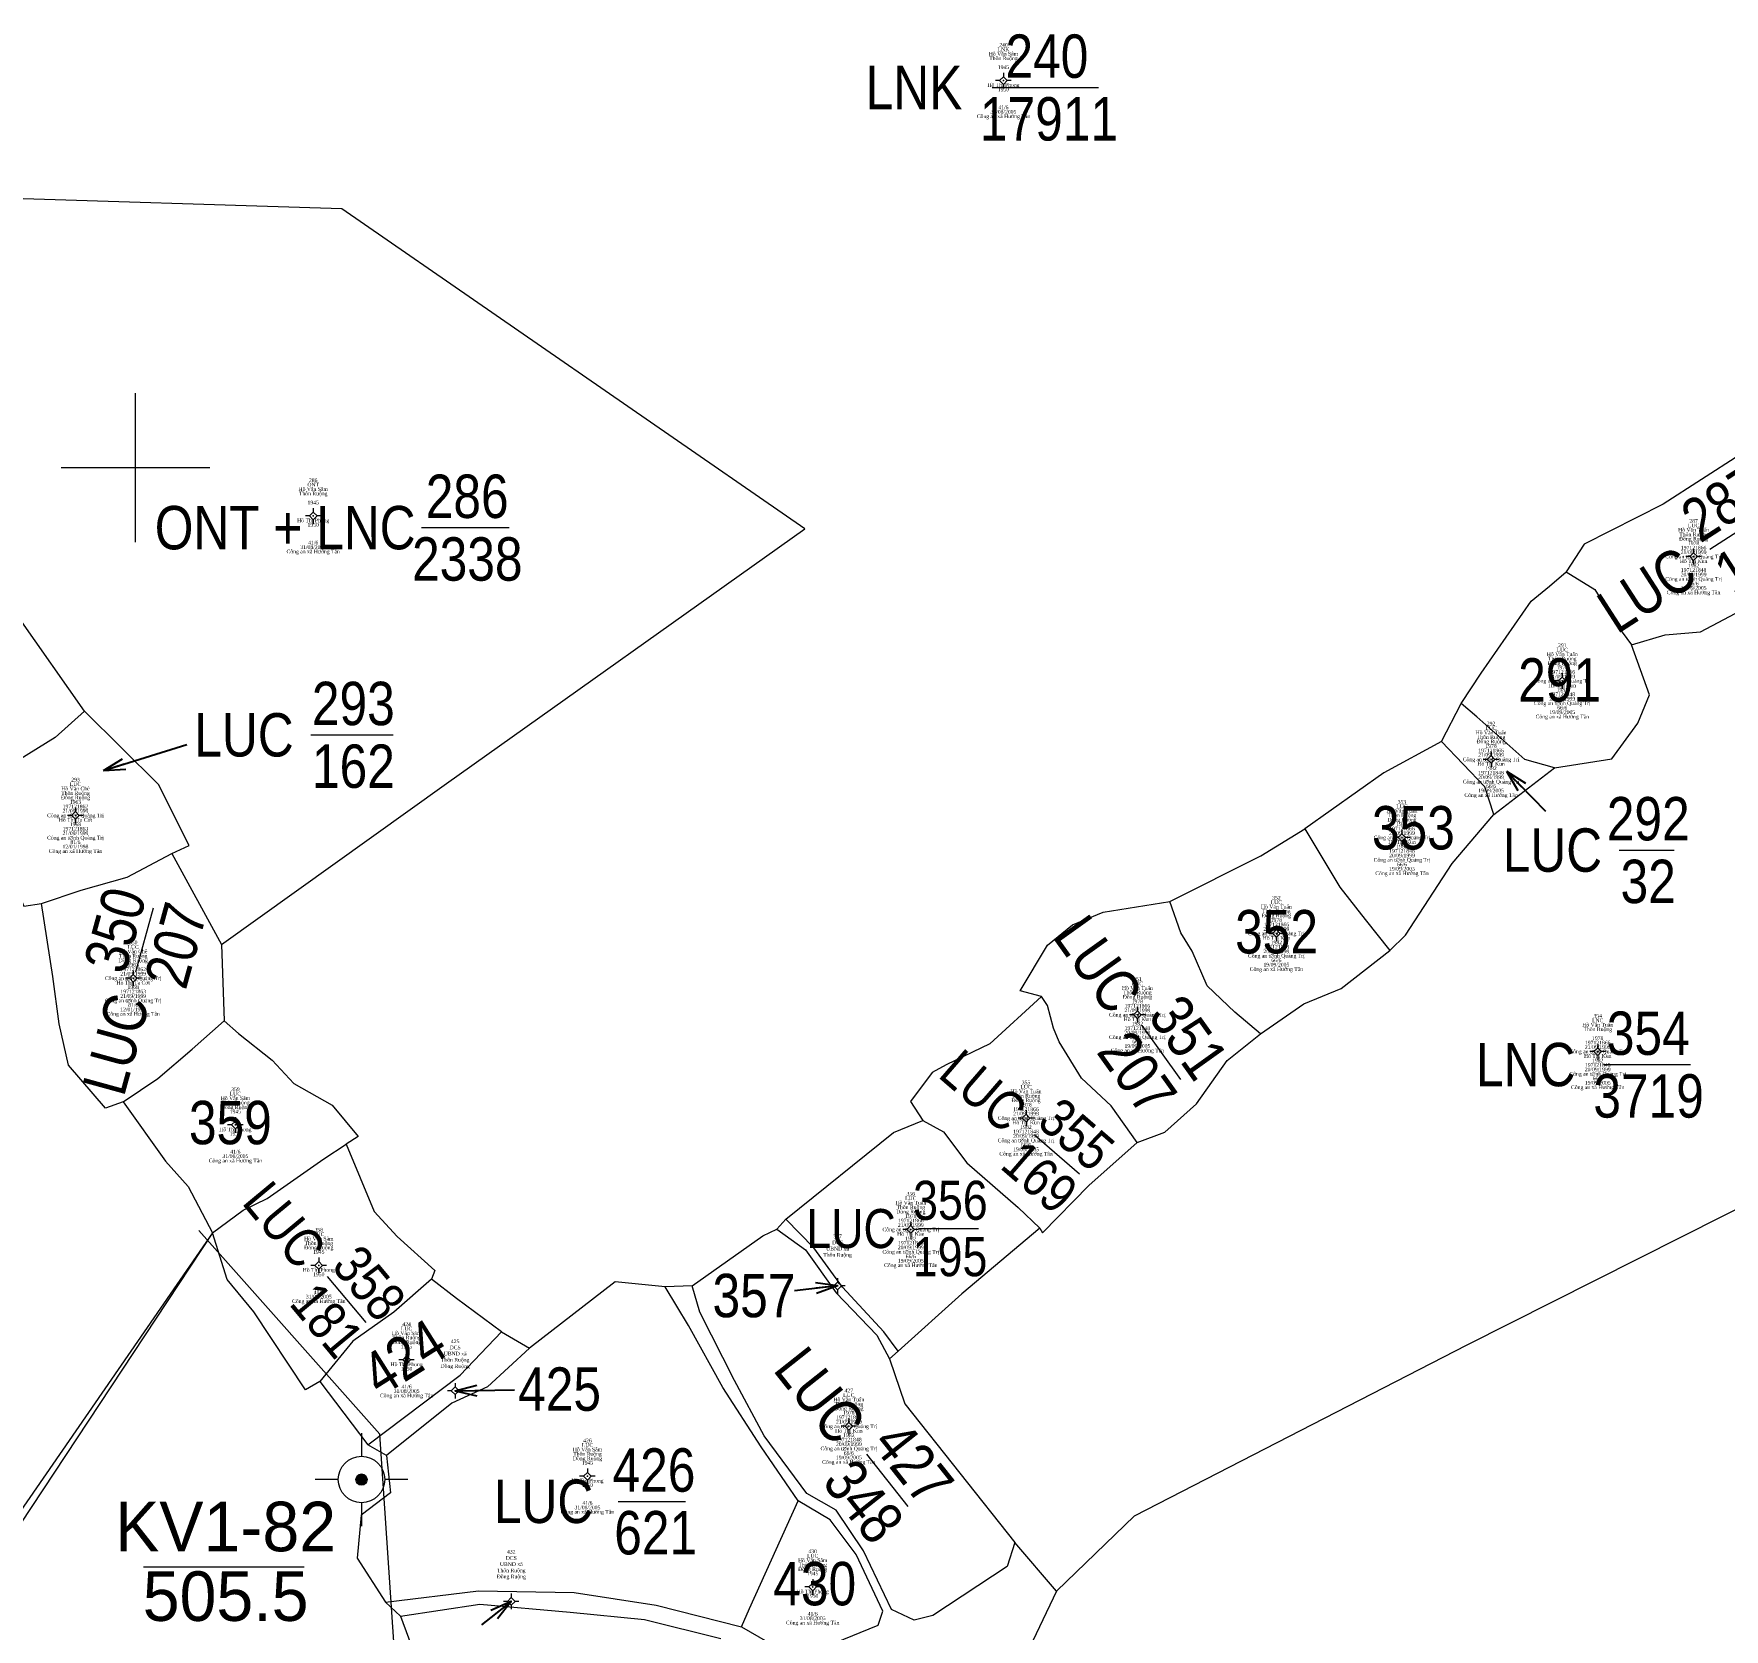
# Model space of a CAD drawing. Header units: metres. Extents: x 545779 to 547235, y 1841259 to 1843294.
# Drawn here: x 546791.8 to 546928.2, y 1842506.3 to 1842635 of the extents above; entities that cross this region are included whole.
import ezdxf
from ezdxf.enums import TextEntityAlignment as Align

# ---------------------------------------------------------------- set-up
doc = ezdxf.new("R2010")
doc.units = ezdxf.units.M
doc.header["$MEASUREMENT"] = 0
for name, color, linetype, lineweight in [('Level 10', 7, 'Continuous', 0), ('Level 11', 7, 'Continuous', 0), ('Level 13', 7, 'Continuous', 0), ('Level 15', 7, 'Continuous', 0), ('Level 55', 7, 'Continuous', 0), ('Level 60', 7, 'Continuous', 0), ('Level 8', 7, 'Continuous', 0)]:
    doc.layers.add(name, color=color, linetype=linetype, lineweight=lineweight)
doc.styles.add('Style-univcd', font='univcd.shx')
doc.styles.add('Style-vnarialNarrowI', font='vnarialNarrowI.shx')
doc.styles.add('Style-Vntimei', font='Vntimei.shx')
doc.dimstyles.get("Standard").update_dxf_attribs({"dimtxt": 0.18, "dimasz": 0.18, "dimexe": 0.18, "dimexo": 0.0625, "dimgap": 0.09, "dimtad": 0, "dimtih": 1, "dimtoh": 1, "dimdec": 4, "dimzin": 0, "dimdsep": 46, "dimtxsty": 'Standard', "dimcen": 0.09, "dimadec": 0, "dimazin": 0, "dimtfac": 1, "dimtdec": 4, "dimtofl": 0, "dimtmove": 0, "dimatfit": 3, "dimfxl": 1, "dimtolj": 1, "dimtzin": 0, "dimarcsym": 0})

# ---------------------------------------------------------------- blocks, each defined once
blk = doc.blocks.new('DKCDV')
at = {"layer": 'Level 8', "linetype": 'Continuous', "lineweight": 0}
h = blk.add_hatch(color=7, dxfattribs=at)
edge = h.paths.add_edge_path()
edge.add_arc((-0.0025, 0), 1.500009, 0, 360)
at = {"layer": 'Level 8', "color": 1, "linetype": 'Continuous', "lineweight": 0}
for p, q in [((0, 12.500078), (0, 6.266706)), ((-6.233372, 0), (-12.500078, 0)), ((12.500078, 0), (6.266706, 0)), ((0, -6.266706), (0, -12.500078))]:
    blk.add_line(p, q, dxfattribs=at)
for radius in [6.250039, 1.500009]:
    blk.add_circle((-0.0025, 0), radius, dxfattribs=at)
blk = doc.blocks.new('N_THUA_345')
at = {"layer": 'Level 13', "color": 230, "linetype": 'Continuous', "lineweight": 13, "flags": 128}
blk.add_lwpolyline([(-2.43, 0), (6.15, 0)], dxfattribs=at)
at = {"layer": 'Level 13', "color": 230, "linetype": 'Continuous', "lineweight": 0, "style": 'Style-vnarialNarrowI'}
blk.add_text('240', height=3.49998, dxfattribs=at).set_placement((1.994692, 0.78), align=Align.CENTER)
blk.add_text('LNK ', height=3.49998, dxfattribs=at).set_placement((-3.719752, -0.00001), align=Align.MIDDLE_RIGHT)
blk.add_text('17911', height=3.49998, dxfattribs=at).set_placement((2.164396, -0.78002), align=Align.TOP_CENTER)
blk = doc.blocks.new('N_THUA_403')
at = {"layer": 'Level 13', "color": 230, "linetype": 'Continuous', "lineweight": 13, "flags": 128}
blk.add_lwpolyline([(-2.834778, -0.004937), (2.532546, -0.002503)], dxfattribs=at)
at = {"layer": 'Level 13', "color": 230, "linetype": 'Continuous', "lineweight": 0, "style": 'Style-vnarialNarrowI'}
blk.add_text('287', height=3.499978, rotation=359.999888, dxfattribs=at).set_placement((0.093326, 0.778163), align=Align.CENTER)
blk.add_text('LUC ', height=3.499978, rotation=359.999888, dxfattribs=at).set_placement((-3.772028, 0.00023), align=Align.MIDDLE_RIGHT)
blk.add_text('166', height=3.499978, rotation=359.999888, dxfattribs=at).set_placement((0.017831, -0.78695), align=Align.TOP_CENTER)
blk = doc.blocks.new('N_THUA_409')
at = {"layer": 'Level 13', "color": 230, "linetype": 'Continuous', "lineweight": 0, "style": 'Style-vnarialNarrowI'}
blk.add_text('291', height=3.49998, dxfattribs=at).set_placement((0.304692, -0.00001), align=Align.MIDDLE_CENTER)
blk = doc.blocks.new('N_THUA_410')
at = {"layer": 'Level 13', "color": 230, "linetype": 'Continuous', "lineweight": 13, "flags": 128}
blk.add_lwpolyline([(0, 0), (4.43, 0)], dxfattribs=at)
at = {"layer": 'Level 13', "color": 230, "linetype": 'Continuous', "lineweight": 0, "style": 'Style-vnarialNarrowI'}
blk.add_text('292', height=3.49998, dxfattribs=at).set_placement((2.337816, 0.78), align=Align.CENTER)
blk.add_text('292', height=3.49998, dxfattribs=at).set_placement((2.337816, 0.78), align=Align.CENTER)
blk.add_text('LUC ', height=3.49998, dxfattribs=at).set_placement((-0.271418, -0.00001), align=Align.MIDDLE_RIGHT)
blk.add_text('32', height=3.49998, dxfattribs=at).set_placement((2.332964, -0.78002), align=Align.TOP_CENTER)
blk = doc.blocks.new('TerminatorOpen_0.5')
at = {"color": 0, "linetype": 'ByBlock', "lineweight": -2}
for q in [(-1, 0.25), (-1, 0), (-1, -0.25)]:
    blk.add_line((0, 0), q, dxfattribs=at)
blk = doc.blocks.new('N_THUA_411')
at = {"layer": 'Level 13', "color": 230, "linetype": 'Continuous', "lineweight": 13, "flags": 128}
blk.add_lwpolyline([(0, 0), (6.64, 0)], dxfattribs=at)
at = {"layer": 'Level 13', "color": 230, "linetype": 'Continuous', "lineweight": 0, "style": 'Style-vnarialNarrowI'}
blk.add_text('293', height=3.49998, dxfattribs=at).set_placement((3.419485, 0.77), align=Align.CENTER)
blk.add_text('293', height=3.49998, dxfattribs=at).set_placement((3.419485, 0.77), align=Align.CENTER)
blk.add_text('LUC ', height=3.49998, dxfattribs=at).set_placement((-0.281418, -0.01001), align=Align.MIDDLE_RIGHT)
blk.add_text('162', height=3.49998, dxfattribs=at).set_placement((3.427816, -0.79002), align=Align.TOP_CENTER)
blk = doc.blocks.new('N_THUA_487')
at = {"layer": 'Level 13', "color": 230, "linetype": 'Continuous', "lineweight": 13, "flags": 128}
blk.add_lwpolyline([(-2.821511, 0.001788), (2.53032, 0.00109)], dxfattribs=at)
at = {"layer": 'Level 13', "color": 230, "linetype": 'Continuous', "lineweight": 0, "style": 'Style-vnarialNarrowI'}
blk.add_text('350', height=3.499986, rotation=0.000002, dxfattribs=at).set_placement((-0.006121, 0.780113), align=Align.CENTER)
blk.add_text('LUC ', height=3.499986, rotation=0.000002, dxfattribs=at).set_placement((-3.762984, -0.000646), align=Align.MIDDLE_RIGHT)
blk.add_text('207', height=3.499986, rotation=0.000002, dxfattribs=at).set_placement((0.089421, -0.781508), align=Align.TOP_CENTER)
blk = doc.blocks.new('N_THUA_488')
at = {"layer": 'Level 13', "color": 230, "linetype": 'Continuous', "lineweight": 13, "flags": 128}
blk.add_lwpolyline([(-2.824812, 0.002325), (2.530706, -0.001162)], dxfattribs=at)
at = {"layer": 'Level 13', "color": 230, "linetype": 'Continuous', "lineweight": 0, "style": 'Style-vnarialNarrowI'}
blk.add_text('351', height=3.499973, rotation=360, dxfattribs=at).set_placement((0.155584, 0.783507), align=Align.CENTER)
blk.add_text('LUC ', height=3.499973, rotation=360, dxfattribs=at).set_placement((-3.774162, 0.006275), align=Align.MIDDLE_RIGHT)
blk.add_text('207', height=3.499973, rotation=360, dxfattribs=at).set_placement((0.093707, -0.774444), align=Align.TOP_CENTER)
blk = doc.blocks.new('N_THUA_490')
at = {"layer": 'Level 13', "color": 230, "linetype": 'Continuous', "lineweight": 0, "style": 'Style-vnarialNarrowI'}
blk.add_text('352', height=3.49998, dxfattribs=at).set_placement((0.117816, -0.00001), align=Align.MIDDLE_CENTER)
blk = doc.blocks.new('N_THUA_492')
at = {"layer": 'Level 13', "color": 230, "linetype": 'Continuous', "lineweight": 0, "style": 'Style-vnarialNarrowI'}
blk.add_text('353', height=3.49998, dxfattribs=at).set_placement((0.109485, -0.00001), align=Align.MIDDLE_CENTER)
blk = doc.blocks.new('N_THUA_493')
at = {"layer": 'Level 13', "color": 230, "linetype": 'Continuous', "lineweight": 13, "flags": 128}
blk.add_lwpolyline([(-2.62, 0), (4.4, 0)], dxfattribs=at)
at = {"layer": 'Level 13', "color": 230, "linetype": 'Continuous', "lineweight": 0, "style": 'Style-vnarialNarrowI'}
blk.add_text('354', height=3.49998, dxfattribs=at).set_placement((0.997401, 0.78), align=Align.CENTER)
blk.add_text('LNC ', height=3.49998, dxfattribs=at).set_placement((-3.771418, -0.00001), align=Align.MIDDLE_RIGHT)
blk.add_text('3719', height=3.49998, dxfattribs=at).set_placement((1.028142, -0.78002), align=Align.TOP_CENTER)
blk = doc.blocks.new('N_THUA_494')
at = {"layer": 'Level 13', "color": 230, "linetype": 'Continuous', "lineweight": 13, "flags": 128}
blk.add_lwpolyline([(-2.851473, 0.000974), (2.497139, 0.000966)], dxfattribs=at)
at = {"layer": 'Level 13', "color": 230, "linetype": 'Continuous', "lineweight": 0, "style": 'Style-vnarialNarrowI'}
blk.add_text('355', height=3.499674, rotation=359.999918, dxfattribs=at).set_placement((-0.033462, 0.781214), align=Align.CENTER)
blk.add_text('LUC ', height=3.499674, rotation=359.999918, dxfattribs=at).set_placement((-3.786368, -0.001144), align=Align.MIDDLE_RIGHT)
blk.add_text('169', height=3.499674, rotation=359.999918, dxfattribs=at).set_placement((-0.021625, -0.789007), align=Align.TOP_CENTER)
blk = doc.blocks.new('N_THUA_495')
at = {"layer": 'Level 13', "color": 230, "linetype": 'Continuous', "lineweight": 13, "flags": 128}
blk.add_lwpolyline([(-2.833336, 0), (2.533336, 0)], dxfattribs=at)
at = {"layer": 'Level 13', "color": 230, "linetype": 'Continuous', "lineweight": 0, "style": 'Style-vnarialNarrowI'}
blk.add_text('356', height=3.499937, dxfattribs=at).set_placement((0.018732, 0.777779), align=Align.CENTER)
blk.add_text('LUC ', height=3.499937, dxfattribs=at).set_placement((-3.769311, -0.005589), align=Align.MIDDLE_RIGHT)
blk.add_text('195', height=3.499937, dxfattribs=at).set_placement((-0.010104, -0.777845), align=Align.TOP_CENTER)
blk = doc.blocks.new('N_THUA_497')
at = {"layer": 'Level 13', "color": 230, "linetype": 'Continuous', "lineweight": 0, "style": 'Style-vnarialNarrowI'}
blk.add_text('357', height=3.49998, dxfattribs=at).set_placement((0.239274, -0.00001), align=Align.MIDDLE_CENTER)
blk = doc.blocks.new('N_THUA_498')
at = {"layer": 'Level 13', "color": 230, "linetype": 'Continuous', "lineweight": 13, "flags": 128}
blk.add_lwpolyline([(-2.879404, -0.004669), (2.509531, -0.005706)], dxfattribs=at)
at = {"layer": 'Level 13', "color": 230, "linetype": 'Continuous', "lineweight": 0, "style": 'Style-vnarialNarrowI'}
blk.add_text('358', height=3.499933, rotation=359.999764, dxfattribs=at).set_placement((-0.015211, 0.774216), align=Align.CENTER)
blk.add_text('LUC ', height=3.499933, rotation=359.999764, dxfattribs=at).set_placement((-3.77013, -0.002257), align=Align.MIDDLE_RIGHT)
blk.add_text('181', height=3.499933, rotation=359.999764, dxfattribs=at).set_placement((0.124838, -0.783115), align=Align.TOP_CENTER)
blk = doc.blocks.new('N_THUA_500')
at = {"layer": 'Level 13', "color": 230, "linetype": 'Continuous', "lineweight": 0, "style": 'Style-vnarialNarrowI'}
blk.add_text('359', height=3.49998, dxfattribs=at).set_placement((0.14329, -0.00001), align=Align.MIDDLE_CENTER)
blk = doc.blocks.new('N_THUA_589')
at = {"layer": 'Level 13', "color": 230, "linetype": 'Continuous', "lineweight": 0, "style": 'Style-vnarialNarrowI'}
blk.add_text('424', height=3.49998, rotation=32.267189, dxfattribs=at).set_placement((0.090013, 0.058161), align=Align.MIDDLE_CENTER)
blk = doc.blocks.new('N_THUA_591')
at = {"layer": 'Level 13', "color": 230, "linetype": 'Continuous', "lineweight": 0, "style": 'Style-vnarialNarrowI'}
blk.add_text('425', height=3.49998, dxfattribs=at).set_placement((0.138831, -0.00001), align=Align.MIDDLE_CENTER)
blk = doc.blocks.new('N_THUA_592')
at = {"layer": 'Level 13', "color": 230, "linetype": 'Continuous', "lineweight": 13, "flags": 128}
blk.add_lwpolyline([(-2.87, 0), (2.57, 0)], dxfattribs=at)
at = {"layer": 'Level 13', "color": 230, "linetype": 'Continuous', "lineweight": 0, "style": 'Style-vnarialNarrowI'}
blk.add_text('426', height=3.49998, dxfattribs=at).set_placement((0.018779, 0.78), align=Align.CENTER)
blk.add_text('LUC ', height=3.49998, dxfattribs=at).set_placement((-3.771418, -0.00001), align=Align.MIDDLE_RIGHT)
blk.add_text('621', height=3.49998, dxfattribs=at).set_placement((0.154692, -0.78002), align=Align.TOP_CENTER)
blk = doc.blocks.new('N_THUA_593')
at = {"layer": 'Level 13', "color": 230, "linetype": 'Continuous', "lineweight": 13, "flags": 128}
blk.add_lwpolyline([(-2.833014, -0.001438), (2.540958, 0.003125)], dxfattribs=at)
at = {"layer": 'Level 13', "color": 230, "linetype": 'Continuous', "lineweight": 0, "style": 'Style-vnarialNarrowI'}
blk.add_text('427', height=3.499854, rotation=359.999917, dxfattribs=at).set_placement((0.09637, 0.776189), align=Align.CENTER)
blk.add_text('LUC ', height=3.499854, rotation=359.999917, dxfattribs=at).set_placement((-3.767924, 0.001781), align=Align.MIDDLE_RIGHT)
blk.add_text('348', height=3.499854, rotation=359.999917, dxfattribs=at).set_placement((0.020211, -0.782355), align=Align.TOP_CENTER)
blk = doc.blocks.new('N_THUA_597')
at = {"layer": 'Level 13', "color": 230, "linetype": 'Continuous', "lineweight": 0, "style": 'Style-vnarialNarrowI'}
blk.add_text('430', height=3.49998, dxfattribs=at).set_placement((0.134692, -0.00001), align=Align.MIDDLE_CENTER)
blk = doc.blocks.new('CENTRD')
at = {"layer": 'Level 11', "linetype": 'Continuous', "lineweight": 0}
h = blk.add_hatch(color=3, dxfattribs=at)
edge = h.paths.add_edge_path()
edge.add_arc((-0.0025, 0), 1.500056, 0, 360)
at = {"layer": 'Level 11', "color": 3, "linetype": 'Continuous', "lineweight": 0}
for p, q in [((-6.200231, 0), (-12.600469, 0)), ((0, 6.200231), (-6.200231, 0)), ((-6.200231, 0), (0, -6.200231)), ((0, 12.600469), (0, 6.200231)), ((6.200231, 0), (0, 6.200231)), ((0, -6.200231), (6.200231, 0)), ((12.400462, 0), (6.200231, 0)), ((0, -6.200231), (0, -12.600469))]:
    blk.add_line(p, q, dxfattribs=at)

msp = doc.modelspace()

# ---------------------------------------------------------------- linework, layer by layer
at = {"layer": 'Level 10', "color": 7, "linetype": 'Continuous', "lineweight": 0, "flags": 128}
for points in [[(546806.93, 1842561.53), (546825.1, 1842574.5), (546854.03, 1842595.06), (546816.64, 1842620.88), (546787.48, 1842621.8)], [(546929.5, 1842601.04), (546923.31, 1842597.05), (546916.94, 1842593.83), (546915.48, 1842591.59)], [(546920.76, 1842585.71), (546923.48, 1842586.5), (546926.32, 1842586.74), (546930.1, 1842588.73), (546935.44, 1842592.94)], [(546907.02, 1842580.98), (546908.61, 1842583.42), (546912.67, 1842589.22), (546914.14, 1842590.44), (546915.48, 1842591.59)], [(546915.48, 1842591.59), (546917.79, 1842590.17), (546919.64, 1842587.24), (546920.76, 1842585.71)], [(546795.89, 1842580.35), (546790.63, 1842587.83)], [(546914.54, 1842575.77), (546919.16, 1842576.51), (546921.26, 1842579.38), (546922.21, 1842581.67), (546920.76, 1842585.71)], [(546795.89, 1842580.35), (546793.52, 1842578.22), (546787.45, 1842574.49), (546786.23, 1842573.41)], [(546802.92, 1842568.85), (546804.32, 1842569.51), (546801.86, 1842574.44), (546795.89, 1842580.35)], [(546905.41, 1842577.9), (546907.02, 1842580.98)], [(546914.54, 1842575.77), (546912.15, 1842576.45), (546908.28, 1842579.89), (546907.02, 1842580.98)], [(546905.41, 1842577.9), (546900.76, 1842575.37), (546894.39, 1842570.84)], [(546909.64, 1842572), (546908.93, 1842574.23), (546905.41, 1842577.9)], [(546909.64, 1842572), (546914.54, 1842575.77)], [(546786.23, 1842573.41), (546789.46, 1842568.18), (546790.97, 1842564.61), (546792.4, 1842564.82)], [(546901.25, 1842561.04), (546902.52, 1842562.28), (546906.28, 1842568.05), (546909.64, 1842572)], [(546883.5, 1842565), (546890.84, 1842568.68), (546894.39, 1842570.84)], [(546894.39, 1842570.84), (546897.21, 1842566.14), (546899.25, 1842563.53), (546901.25, 1842561.04)], [(546792.4, 1842564.82), (546795.6, 1842565.9), (546799.33, 1842566.96), (546802.92, 1842568.85)], [(546802.92, 1842568.85), (546806.93, 1842561.53)], [(546873.13, 1842557.32), (546871.42, 1842557.79), (546873.61, 1842561.46), (546875.62, 1842563.1), (546878.1, 1842564.12), (546883.5, 1842565)], [(546890.82, 1842554.32), (546888.75, 1842556.05), (546886.51, 1842558.18), (546885.29, 1842560.98), (546884.37, 1842562.46), (546883.5, 1842565)], [(546799.01, 1842548.83), (546797.57, 1842548.32), (546794.58, 1842551.77), (546793.84, 1842555.12), (546793.32, 1842558.94), (546792.4, 1842564.82)], [(546806.93, 1842561.53), (546807.15, 1842555.36)], [(546890.82, 1842554.32), (546894.31, 1842556.72), (546897.32, 1842557.96), (546901.25, 1842561.04)], [(546873.13, 1842557.32), (546868.97, 1842553.49), (546865.43, 1842551.82), (546864.31, 1842551.18), (546862.56, 1842548.85), (546863.54, 1842547.32)], [(546880.85, 1842545.55), (546878.75, 1842548.49), (546876.35, 1842550.74), (546874.55, 1842553.66), (546874.1, 1842554.76), (546873.61, 1842556.59), (546873.13, 1842557.32)], [(546799.01, 1842548.83), (546801.81, 1842550.7), (546804.57, 1842553.08), (546807.15, 1842555.36)], [(546807.15, 1842555.36), (546808.3, 1842554.34), (546811.04, 1842552.18), (546812.79, 1842550.29), (546815.88, 1842548.56), (546817.96, 1842546.03), (546817.01, 1842545.4)], [(546874.35, 1842509.34), (546880.63, 1842515.42), (546907.48, 1842529.2), (546931.69, 1842541.41), (546973.04, 1842554.81)], [(546880.85, 1842545.55), (546883.09, 1842546.37), (546885.65, 1842548.65), (546888.13, 1842552.16), (546890.82, 1842554.32)], [(546799.01, 1842548.83), (546802.41, 1842544.02), (546804.25, 1842542), (546806.22, 1842538.25)], [(546852.5, 1842539.36), (546861.19, 1842546.34), (546863.54, 1842547.32)], [(546863.54, 1842547.32), (546865.21, 1842546.4), (546867.09, 1842543.89), (546871.25, 1842540.29), (546873, 1842538.63)], [(546806.22, 1842538.25), (546808.69, 1842540.07), (546810.62, 1842541.03), (546815.2, 1842544.21), (546817.01, 1842545.4)], [(546817.01, 1842545.4), (546819.26, 1842539.97), (546821.11, 1842537.95), (546824.16, 1842535.22), (546823.88, 1842534.52)], [(546873, 1842538.63), (546873.22, 1842538.24), (546876.96, 1842542.06), (546880.85, 1842545.55)], [(546852.5, 1842539.36), (546851.77, 1842538.54)], [(546861.55, 1842528.69), (546860.41, 1842530.25), (546857.06, 1842533.86), (546854.76, 1842537.03), (546852.5, 1842539.36)], [(546806.22, 1842538.25), (546788.57, 1842512.73), (546780.63, 1842499.54)], [(546814.88, 1842526.25), (546813.71, 1842525.59), (546809.56, 1842531.87), (546807.39, 1842534.48), (546806.22, 1842538.25)], [(546844.94, 1842533.96), (546850.64, 1842538.02), (546851.77, 1842538.54)], [(546851.77, 1842538.54), (546854.07, 1842536.87), (546856.55, 1842533.42), (546859.83, 1842529.99), (546860.85, 1842528.08)], [(546873, 1842538.63), (546866.7, 1842533.32), (546861.55, 1842528.69)], [(546823.88, 1842534.52), (546820.84, 1842531.86), (546817.54, 1842529.51), (546814.88, 1842526.25)], [(546829.55, 1842530.25), (546825.92, 1842532.95), (546823.88, 1842534.52)], [(546842.75, 1842533.88), (546838.72, 1842534.3), (546831.81, 1842528.95)], [(546844.94, 1842533.96), (546842.75, 1842533.88)], [(546853.5, 1842516.61), (546850.49, 1842520.97), (546847.4, 1842525.77), (546844.63, 1842530.78), (546842.75, 1842533.88)], [(546870.98, 1842513.25), (546870.36, 1842511.31), (546864.37, 1842507.36), (546862.85, 1842506.98), (546861.01, 1842507.85), (546858.75, 1842512.59), (546856.55, 1842515.87), (546854.2, 1842517.22), (546850.75, 1842521.88), (546848.34, 1842526.34), (546845.55, 1842531.84), (546844.94, 1842533.96)], [(546818.74, 1842521.14), (546826.2, 1842526.75), (546829.55, 1842530.25)], [(546829.55, 1842530.25), (546831.81, 1842528.95)], [(546831.81, 1842528.95), (546828.42, 1842525.82), (546825.52, 1842524.49), (546820.26, 1842520.28)], [(546861.55, 1842528.69), (546860.85, 1842528.08)], [(546860.85, 1842528.08), (546862.11, 1842524.45), (546870.98, 1842513.25)], [(546814.88, 1842526.25), (546818.74, 1842521.14)], [(546820.26, 1842520.28), (546820.59, 1842517.27), (546818.2, 1842515.47), (546817.88, 1842512), (546820.17, 1842508.45)], [(546820.26, 1842520.28), (546818.74, 1842521.14)], [(546848.91, 1842506.44), (546849.55, 1842507.92), (546853.5, 1842516.61)], [(546848.91, 1842506.44), (546851.01, 1842505.23), (546856.44, 1842505.17), (546859.95, 1842506.6), (546860.31, 1842507.72), (546858.16, 1842512.28), (546856.08, 1842515.08), (546853.5, 1842516.61)], [(546874.35, 1842509.34), (546870.98, 1842513.25)], [(546820.17, 1842508.45), (546827.69, 1842509.36), (546835.41, 1842509.23), (546842.02, 1842508.19), (546848.91, 1842506.44)], [(546874.35, 1842509.34), (546868.84, 1842497.81)], [(546821.38, 1842507.32), (546820.17, 1842508.45)], [(546821.38, 1842507.32), (546827.79, 1842508.27), (546835.08, 1842507.64), (546841.08, 1842507.04), (546847.24, 1842505.51)], [(546821.38, 1842507.32), (546822.49, 1842504.32), (546822.41, 1842501.05), (546819.84, 1842499.26), (546823.99, 1842489.44)]]:
    msp.add_lwpolyline(points, dxfattribs=at)
at = {"layer": 'Level 13', "color": 230, "linetype": 'Continuous', "lineweight": 13, "flags": 128}
msp.add_lwpolyline([(546823.07, 1842595.16), (546830.15, 1842595.16)], dxfattribs=at)
at = {"layer": 'Level 55', "color": 1, "linetype": 'Continuous', "lineweight": 0, "flags": 128}
msp.add_lwpolyline([(546806.22, 1842538.25), (546780.63, 1842499.54), (546788.69, 1842486.46), (546803.7, 1842469.61), (546821.96, 1842488.9), (546819.73, 1842521.99), (546805.12, 1842538.43)], dxfattribs=at)
at = {"layer": 'Level 60', "color": 7, "linetype": 'Continuous', "lineweight": 0, "flags": 128}
for points in [[(546800, 1842594), (546800, 1842606)], [(546794, 1842600), (546806, 1842600)]]:
    msp.add_lwpolyline(points, dxfattribs=at)
at = {"layer": 'Level 8', "color": 5, "linetype": 'Continuous', "lineweight": 13}
msp.add_line((546800.63, 1842511.3), (546813.6, 1842511.3), dxfattribs=at)

# ---------------------------------------------------------------- block references
at = {"layer": 'Level 11', "color": 3, "linetype": 'Continuous', "lineweight": 0, "xscale": 0.049998, "yscale": 0.049998, "zscale": 0.049998}
for p in [(546870.06, 1842631.24), (546814.34, 1842596.11), (546925.77, 1842592.82), (546915.17, 1842582.79), (546909.42, 1842576.46), (546795.15, 1842571.94), (546902.23, 1842570.15), (546892.09, 1842562.41), (546799.81, 1842558.8), (546880.87, 1842555.85), (546918.03, 1842552.88), (546808.06, 1842546.96), (546871.88, 1842547.51), (546862.58, 1842538.52), (546814.79, 1842535.62), (546856.67, 1842533.97), (546821.88, 1842528), (546825.8, 1842525.5), (546857.58, 1842522.64), (546836.48, 1842518.61), (546854.66, 1842509.67), (546830.33, 1842508.51)]:
    msp.add_blockref('CENTRD', p, dxfattribs=at)
at = {"layer": 'Level 13', "color": 230, "linetype": 'Continuous', "lineweight": 0}
for name, p in [('N_THUA_345', (546871.57, 1842630.68)), ('N_THUA_409', (546914.65, 1842582.87)), ('N_THUA_411', (546814.16, 1842578.45)), ('N_THUA_410', (546919.77, 1842569.14)), ('N_THUA_492', (546903.04, 1842570.94)), ('N_THUA_490', (546891.99, 1842562.55)), ('N_THUA_493', (546921.11, 1842551.83)), ('N_THUA_500', (546807.51, 1842547.15)), ('N_THUA_497', (546849.68, 1842533.19)), ('N_THUA_589', (546821.57, 1842528.14)), ('N_THUA_591', (546834.09, 1842525.64)), ('N_THUA_592', (546841.83, 1842516.58)), ('N_THUA_597', (546854.69, 1842509.94))]:
    msp.add_blockref(name, p, dxfattribs=at)
at = {"layer": 'Level 13', "color": 230, "linetype": 'Continuous', "lineweight": 0, "rotation": 32.805457}
msp.add_blockref('N_THUA_403', (546929.47, 1842594.97), dxfattribs=at)
at = {"layer": 'Level 13', "color": 230, "linetype": 'Continuous', "lineweight": 0}
for name, p, xscale, yscale, zscale, rotation in [('N_THUA_487', (546800.78, 1842562.04), 0.999998, 0.999998, 0.999998, 74.620906), ('N_THUA_488', (546882.87, 1842552.68), 1.000002, 1.000002, 1.000002, 305.537678), ('N_THUA_494', (546874.5, 1842544.47), 0.899998, 0.899998, 0.899998, 319.127674), ('N_THUA_498', (546817.14, 1842532.74), 0.9, 0.9, 0.9, 309.740969), ('N_THUA_593', (546860.76, 1842518.16), 1.000002, 1.000002, 1.000002, 308.378049)]:
    msp.add_blockref(name, p, dxfattribs=dict(at, xscale=xscale, yscale=yscale, zscale=zscale, rotation=rotation))
at = {"layer": 'Level 13', "color": 230, "linetype": 'Continuous', "lineweight": 0, "xscale": 0.899999, "yscale": 0.899999, "zscale": 0.899999}
msp.add_blockref('N_THUA_495', (546865.76, 1842538.6), dxfattribs=at)
at = {"layer": 'Level 13', "color": 230, "linetype": 'Continuous', "lineweight": 13, "xscale": 1.75, "yscale": 1.75, "zscale": 1.75, "rotation": 38.104691}
msp.add_blockref('TerminatorOpen_0.5', (546830.33, 1842508.51), dxfattribs=at)
at = {"layer": 'Level 8', "color": 1, "linetype": 'Continuous', "lineweight": 0, "xscale": 0.299998, "yscale": 0.299998, "zscale": 0.299998}
msp.add_blockref('DKCDV', (546818.24, 1842518.34), dxfattribs=at)

# ---------------------------------------------------------------- texts
at = {"layer": 'Level 13', "color": 230, "linetype": 'Continuous', "lineweight": 0, "style": 'Style-vnarialNarrowI'}
msp.add_text('286', height=3.5, dxfattribs=at).set_placement((546826.77, 1842595.94), align=Align.CENTER)
msp.add_text('ONT + LNC', height=3.5, dxfattribs=at).set_placement((546822.6, 1842595.16), align=Align.MIDDLE_RIGHT)
msp.add_text('2338', height=3.5, dxfattribs=at).set_placement((546826.78, 1842594.38), align=Align.TOP_CENTER)
at = {"layer": 'Level 15', "color": 3, "linetype": 'Continuous', "lineweight": 0, "char_height": 0.3, "attachment_point": 5, "line_spacing_factor": 0.72, "style": 'Style-Vntimei'}
for s, insert in [('240\\PLNK\\PHå V¨n S©m\\PTh«n Ruéng\\P \\P1945\\P \\P \\P \\PHå ThÞ Phong\\P1950\\P \\P \\P \\P41/6\\P31/08/2005\\PC«ng an x· H\xadíng T©n\\P', (546870.06, 1842631.19)), ('286\\PONT\\PHå V¨n S©m\\PTh«n Ruéng\\P \\P1945\\P \\P \\P \\PHå ThÞ Phong\\P1950\\P \\P \\P \\P41/6\\P31/08/2005\\PC«ng an x· H\xadíng T©n\\P', (546814.34, 1842596.06)), ('287\\PLUC\\PHå V¨n TuÊn\\PTh«n Ruéng\\P§ång Ruéng\\P1978\\P197121866\\P21/09/1999\\PC«ng an t∅nh Qu¶ng TrÞ\\PHå ThÞ Kun\\P1982\\P197121848\\P20/09/1999\\PC«ng an t∅nh Qu¶ng TrÞ\\P66/6\\P19/09/2005\\PC«ng an x· H\xadíng T©n\\P', (546925.77, 1842592.77)), ('291\\PLUC\\PHå V¨n TuÊn\\PTh«n Ruéng\\P§ång Ruéng\\P1978\\P197121866\\P21/09/1999\\PC«ng an t∅nh Qu¶ng TrÞ\\PHå ThÞ Kun\\P1982\\P197121848\\P20/09/1999\\PC«ng an t∅nh Qu¶ng TrÞ\\P66/6\\P19/09/2005\\PC«ng an x· H\xadíng T©n\\P', (546915.17, 1842582.74)), ('292\\PLUC\\PHå V¨n TuÊn\\PTh«n Ruéng\\P§ång Ruéng\\P1978\\P197121866\\P21/09/1999\\PC«ng an t∅nh Qu¶ng TrÞ\\PHå ThÞ Kun\\P1982\\P197121848\\P20/09/1999\\PC«ng an t∅nh Qu¶ng TrÞ\\P66/6\\P19/09/2005\\PC«ng an x· H\xadíng T©n\\P', (546909.42, 1842576.41)), ('293\\PLUC\\PHå V¨n Chª\\PTh«n Ruéng\\P§ång Ruéng\\P1963\\P197121862\\P21/09/1999\\PC«ng an t∅nh Qu¶ng TrÞ\\PHå ThÞ Ta Cít\\P1968\\P197121863\\P21/09/1999\\PC«ng an t∅nh Qu¶ng TrÞ\\P81/6\\P12/01/1998\\PC«ng an x· H\xadíng T©n\\P', (546795.15, 1842571.89)), ('353\\PLUC\\PHå V¨n TuÊn\\PTh«n Ruéng\\P§ång Ruéng\\P1978\\P197121866\\P21/09/1999\\PC«ng an t∅nh Qu¶ng TrÞ\\PHå ThÞ Kun\\P1982\\P197121848\\P20/09/1999\\PC«ng an t∅nh Qu¶ng TrÞ\\P66/6\\P19/09/2005\\PC«ng an x· H\xadíng T©n\\P', (546902.23, 1842570.1)), ('352\\PLUC\\PHå V¨n TuÊn\\PTh«n Ruéng\\P§ång Ruéng\\P1978\\P197121866\\P21/09/1999\\PC«ng an t∅nh Qu¶ng TrÞ\\PHå ThÞ Kun\\P1982\\P197121848\\P20/09/1999\\PC«ng an t∅nh Qu¶ng TrÞ\\P66/6\\P19/09/2005\\PC«ng an x· H\xadíng T©n\\P', (546892.09, 1842562.36)), ('350\\PLUC\\PHå V¨n Chª\\PTh«n Ruéng\\P§ång Ruéng\\P1963\\P197121862\\P21/09/1999\\PC«ng an t∅nh Qu¶ng TrÞ\\PHå ThÞ Ta Cít\\P1968\\P197121863\\P21/09/1999\\PC«ng an t∅nh Qu¶ng TrÞ\\P81/6\\P12/01/1998\\PC«ng an x· H\xadíng T©n\\P', (546799.81, 1842558.75)), ('351\\PLUC\\PHå V¨n TuÊn\\PTh«n Ruéng\\P§ång Ruéng\\P1978\\P197121866\\P21/09/1999\\PC«ng an t∅nh Qu¶ng TrÞ\\PHå ThÞ Kun\\P1982\\P197121848\\P20/09/1999\\PC«ng an t∅nh Qu¶ng TrÞ\\P66/6\\P19/09/2005\\PC«ng an x· H\xadíng T©n\\P', (546880.87, 1842555.8)), ('354\\PLNC\\PHå V¨n TuÊn\\PTh«n Ruéng\\P \\P1978\\P197121866\\P21/09/1999\\PC«ng an t∅nh Qu¶ng TrÞ\\PHå ThÞ Kun\\P1982\\P197121848\\P20/09/1999\\PC«ng an t∅nh Qu¶ng TrÞ\\P66/6\\P19/09/2005\\PC«ng an x· H\xadíng T©n\\P', (546918.03, 1842552.83)), ('359\\PLUC\\PHå V¨n S©m\\PTh«n Ruéng\\P§ång Ruéng\\P1945\\P \\P \\P \\PHå ThÞ Phong\\P1950\\P \\P \\P \\P41/6\\P31/08/2005\\PC«ng an x· H\xadíng T©n\\P', (546808.06, 1842546.91)), ('355\\PLUC\\PHå V¨n TuÊn\\PTh«n Ruéng\\P§ång Ruéng\\P1978\\P197121866\\P21/09/1999\\PC«ng an t∅nh Qu¶ng TrÞ\\PHå ThÞ Kun\\P1982\\P197121848\\P20/09/1999\\PC«ng an t∅nh Qu¶ng TrÞ\\P66/6\\P19/09/2005\\PC«ng an x· H\xadíng T©n\\P', (546871.88, 1842547.46)), ('356\\PLUC\\PHå V¨n TuÊn\\PTh«n Ruéng\\P§ång Ruéng\\P1978\\P197121866\\P21/09/1999\\PC«ng an t∅nh Qu¶ng TrÞ\\PHå ThÞ Kun\\P1982\\P197121848\\P20/09/1999\\PC«ng an t∅nh Qu¶ng TrÞ\\P66/6\\P19/09/2005\\PC«ng an x· H\xadíng T©n\\P', (546862.58, 1842538.47)), ('358\\PLUC\\PHå V¨n S©m\\PTh«n Ruéng\\P§ång Ruéng\\P1945\\P \\P \\P \\PHå ThÞ Phong\\P1950\\P \\P \\P \\P41/6\\P31/08/2005\\PC«ng an x· H\xadíng T©n\\P', (546814.79, 1842535.57)), ('424\\PLUC\\PHå V¨n S©m\\PTh«n Ruéng\\P§ång Ruéng\\P1945\\P \\P \\P \\PHå ThÞ Phong\\P1950\\P \\P \\P \\P41/6\\P31/08/2005\\PC«ng an x· H\xadíng T©n\\P', (546821.88, 1842527.95)), ('427\\PLUC\\PHå V¨n TuÊn\\PTh«n Ruéng\\P§ång Ruéng\\P1978\\P197121866\\P21/09/1999\\PC«ng an t∅nh Qu¶ng TrÞ\\PHå ThÞ Kun\\P1982\\P197121848\\P20/09/1999\\PC«ng an t∅nh Qu¶ng TrÞ\\P66/6\\P19/09/2005\\PC«ng an x· H\xadíng T©n\\P', (546857.58, 1842522.59)), ('426\\PLUC\\PHå V¨n S©m\\PTh«n Ruéng\\P§ång Ruéng\\P1945\\P \\P \\P \\PHå ThÞ Phong\\P1950\\P \\P \\P \\P41/6\\P31/08/2005\\PC«ng an x· H\xadíng T©n\\P', (546836.48, 1842518.56)), ('430\\PLUC\\PHå V¨n S©m\\PTh«n Ruéng\\P§ång Ruéng\\P1945\\P \\P \\P \\PHå ThÞ Phong\\P1950\\P \\P \\P \\P41/6\\P31/08/2005\\PC«ng an x· H\xadíng T©n\\P', (546854.66, 1842509.62))]:
    msp.add_mtext(s, dxfattribs=dict(at, insert=insert))
at = {"layer": 'Level 15', "color": 3, "linetype": 'Continuous', "lineweight": 0, "char_height": 0.3, "attachment_point": 5, "style": 'Style-Vntimei'}
for s, insert in [('357\\PDCS\\PUBND x·\\PTh«n Ruéng\\P \\P \\P \\P \\P \\P \\P \\P \\P \\P \\P \\P \\P \\P', (546856.67, 1842533.92)), ('425\\PDCS\\PUBND x·\\PTh«n Ruéng\\P§ång Ruéng\\P \\P \\P \\P \\P \\P \\P \\P \\P \\P \\P \\P \\P', (546825.8, 1842525.45)), ('432\\PDCS\\PUBND x·\\PTh«n Ruéng\\P§ång Ruéng\\P \\P \\P \\P \\P \\P \\P \\P \\P \\P \\P \\P \\P', (546830.33, 1842508.46))]:
    msp.add_mtext(s, dxfattribs=dict(at, insert=insert))
at = {"layer": 'Level 8', "color": 230, "linetype": 'Continuous', "lineweight": 0, "style": 'Style-univcd'}
msp.add_text('KV1-82', height=4, dxfattribs=at).set_placement((546807.27, 1842512.55), align=Align.CENTER)
at = {"layer": 'Level 8', "color": 5, "linetype": 'Continuous', "lineweight": 0, "style": 'Style-univcd'}
msp.add_text('505.5', height=4, dxfattribs=at).set_placement((546807.27, 1842510.93), align=Align.TOP_CENTER)

# ---------------------------------------------------------------- leaders
at = {"layer": 'Level 13', "color": 230, "linetype": 'Continuous', "lineweight": 13}
for points in [[(546797.41, 1842575.57), (546804.13, 1842577.67)], [(546910.67, 1842575.5), (546913.81, 1842572.27)], [(546856.67, 1842533.97), (546853.18, 1842533.58)], [(546825.8, 1842525.5), (546830.59, 1842525.58)], [(546830.33, 1842508.51), (546827.92, 1842506.62)]]:
    msp.add_leader(points, dimstyle='Standard', override={"dimtxt": 1.75, "dimasz": 1.75, "dimgap": 0, "dimtxsty": 'Style-Vntimei', "dimldrblk": 'TerminatorOpen_0.5'}, dxfattribs=at)

doc.saveas('drawing.dxf')
